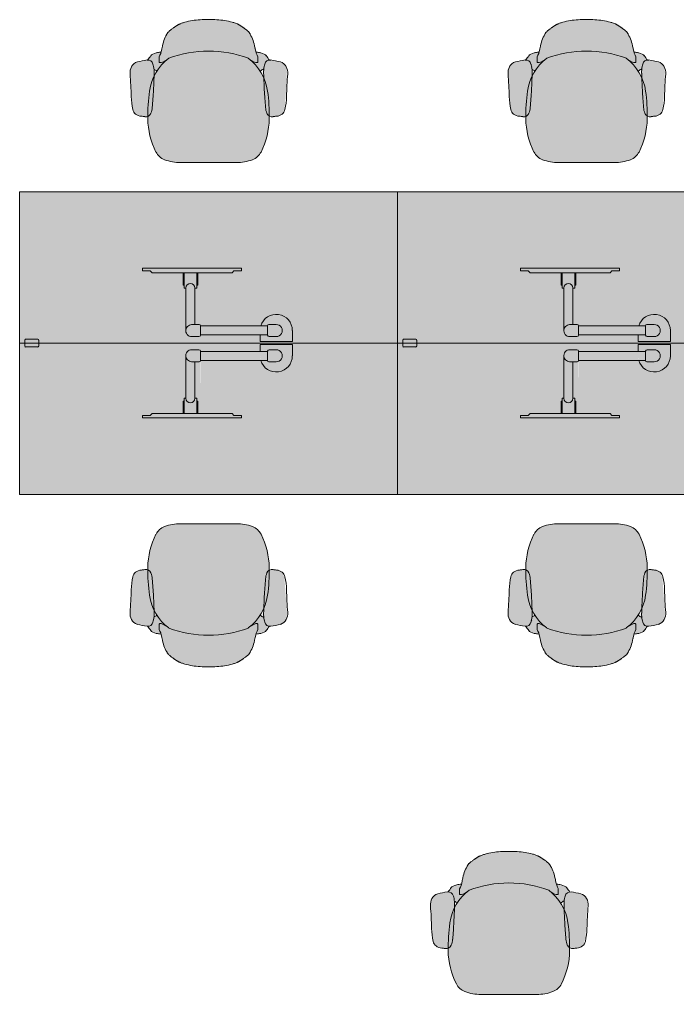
# Model space of a CAD drawing. Header units: inches. Extents: x 46946 to 48441, y 40324 to 42003.
# Drawn here: x 47555.8 to 47660.2, y 41123.6 to 41278.4 of the extents above; entities that cross this region are included whole.
import ezdxf

# ---------------------------------------------------------------- set-up
doc = ezdxf.new("R2010")
doc.units = ezdxf.units.IN
doc.header["$MEASUREMENT"] = 0
doc.layers.add('I-FURN', color=30, linetype='Continuous', lineweight=9)
doc.layers.add('I-FURN-PNLS', color=30, linetype='Continuous', lineweight=9)

# ---------------------------------------------------------------- blocks, each defined once
blk = doc.blocks.new('WORKSTATIONS_BENCH- SINGLE - 5 X 2 FT FT - WORKSTATIONS_BENCH- SINGLE - 5 X 2 FT FT-648372-Level 06 - Furniture')
at = {"layer": 'I-FURN-PNLS', "transparency": 33554534}
h = blk.add_hatch(color=155, dxfattribs=at)
h.paths.add_polyline_path([(-29.98, -12.18), (-29.15, -12.18), (-29.15, -11.69), (-29.02, -11.57), (-27.07, -11.57), (-26.94, -11.69), (-26.94, -12.18), (30.02, -12.18), (30.02, 11.82), (-29.98, 11.82), (-29.98, -11.95)])
h.paths.add_polyline_path([(9.39, -11.94), (8.2, -11.94), (8.2, -10.85), (-1.25, -10.89), (-1.28, -11.02), (-1.5, -11.14), (-2.86, -11.11), (-3.09, -11.02), (-3.28, -10.88), (-3.43, -10.7), (-3.57, -10.32), (-3.58, -10.25), (-3.57, -10.01), (-3.57, -3.44), (-3.84, -3.44), (-3.84, -2.99), (-4.02, -2.99), (-4.02, -1.01), (-8.95, -1.01), (-9.24, -0.7), (-10.44, -0.7), (-10.44, -0.3), (5.26, -0.3), (5.26, -0.7), (4.06, -0.7), (3.76, -1.01), (-1.68, -1.01), (-1.68, -2.99), (-1.84, -2.99), (-1.84, -3.44), (-2.13, -3.44), (-2.13, -9.22), (-1.45, -9.22), (-1.26, -9.37), (-1.25, -9.43), (8.32, -9.43), (8.54, -8.89), (8.95, -8.36), (9.48, -7.95), (10.1, -7.69), (10.76, -7.6), (11.43, -7.69), (12.07, -7.96), (12.58, -8.36), (12.98, -8.89), (13.24, -9.5), (13.33, -10.17), (13.33, -11.94), (11.82, -11.94)])
h = blk.add_hatch(color=155, dxfattribs=at)
h.paths.add_polyline_path([(-27.07, -12.18), (-26.94, -12.18), (-26.94, -11.69), (-27.07, -11.57), (-29.02, -11.57), (-29.15, -11.69), (-29.15, -12.18), (-29.02, -12.18)])
h.paths.add_polyline_path([(8.32, -9.43), (-1.25, -9.43), (-1.26, -9.37), (-1.45, -9.22), (-2.13, -9.22), (-2.13, -3.44), (-1.84, -3.44), (-1.84, -2.99), (-1.68, -2.99), (-1.68, -1.01), (3.76, -1.01), (4.06, -0.7), (5.26, -0.7), (5.26, -0.3), (-10.44, -0.3), (-10.44, -0.7), (-9.24, -0.7), (-8.95, -1.01), (-4.02, -1.01), (-4.02, -2.99), (-3.84, -2.99), (-3.84, -3.44), (-3.57, -3.44), (-3.54, -10.48), (-3.43, -10.7), (-3.28, -10.88), (-3.09, -11.02), (-2.86, -11.11), (-2.63, -11.14), (-1.5, -11.14), (-1.26, -10.96), (-1.2, -10.85), (8.2, -10.85), (8.2, -10.17), (8.29, -9.5)])
h.paths.add_polyline_path([(8.2, -11.94), (13.33, -11.94), (13.33, -10.17), (13.24, -9.5), (12.98, -8.89), (12.58, -8.36), (12.05, -7.95), (11.43, -7.69), (10.76, -7.6), (10.1, -7.69), (9.39, -8.02), (8.95, -8.36), (8.54, -8.89), (8.33, -9.43), (9.39, -9.43), (9.6, -9.22), (10.97, -9.24), (11.19, -9.32), (11.39, -9.45), (11.55, -9.62), (11.66, -9.82), (11.72, -10.17), (11.72, -10.3), (11.66, -10.53), (11.45, -10.85), (11.39, -10.91), (11.19, -11.04), (10.97, -11.12), (10.51, -11.14), (9.52, -11.11), (9.35, -10.85), (8.2, -10.85), (8.2, -11.14)])
blk.add_hatch(color=155, dxfattribs=at).paths.add_polyline_path([(10.51, -11.14), (11, -11.11), (11.22, -11.03), (11.49, -10.8), (11.57, -10.72), (11.67, -10.51), (11.72, -10.17), (11.72, -10.05), (11.66, -9.82), (11.55, -9.62), (11.36, -9.43), (11.19, -9.32), (10.97, -9.24), (10.74, -9.22), (9.55, -9.23), (9.39, -9.43), (8.32, -9.43), (8.28, -9.58), (8.2, -10.17), (8.2, -10.85), (9.39, -10.89), (9.58, -11.13), (9.64, -11.14)])
at = {"layer": 'I-FURN'}
for p, q in [((-29.98, -12.18), (-29.98, 11.82)), ((30.02, 11.82), (-29.98, 11.82)), ((30.02, -12.18), (30.02, 11.82)), ((-10.44, -0.3), (-3.84, -0.3)), ((-10.44, -0.7), (-10.44, -0.3)), ((-9.24, -0.7), (-10.44, -0.7)), ((-8.95, -1.01), (-9.24, -0.7)), ((3.76, -1.01), (-8.95, -1.01)), ((-4.02, -1.01), (-4.02, -2.99)), ((-3.84, -0.3), (5.26, -0.3)), ((-3.84, -1.01), (-3.84, -3.44)), ((-1.84, -3.44), (-1.84, -1.01)), ((-1.68, -2.99), (-1.68, -1.01)), ((3.76, -1.01), (4.06, -0.7)), ((4.06, -0.7), (5.26, -0.7)), ((5.26, -0.7), (5.26, -0.3)), ((-4.02, -2.99), (-3.84, -2.99)), ((-3.84, -2.99), (-3.84, -3.44)), ((-1.84, -2.99), (-1.68, -2.99)), ((-1.84, -3.44), (-1.84, -2.99)), ((-3.84, -3.44), (-3.57, -3.44)), ((-3.84, -3.44), (-3.57, -3.44)), ((-3.57, -3.44), (-3.57, -10.01)), ((-2.13, -3.44), (-1.84, -3.44)), ((-2.13, -3.44), (-1.84, -3.44)), ((-2.13, -9.22), (-2.13, -3.44)), ((-1.45, -9.22), (-2.66, -9.22)), ((10.74, -9.22), (9.6, -9.22)), ((-1.25, -10.85), (-1.25, -9.42)), ((9.39, -9.43), (-1.25, -9.43)), ((9.39, -10.85), (9.39, -9.43)), ((13.33, -11.94), (13.33, -10.17)), ((-29.98, -12.18), (30.02, -12.18)), ((-26.94, -12.18), (-29.15, -12.18)), ((-29.15, -12.18), (-29.15, -12.68)), ((-26.94, -12.67), (-26.94, -12.18)), ((-2.63, -11.14), (-1.5, -11.14)), ((-1.25, -10.89), (-1.25, -10.85)), ((-1.25, -10.85), (9.39, -10.85)), ((8.2, -10.85), (8.2, -11.94)), ((8.2, -11.94), (13.33, -11.94)), ((9.39, -10.85), (9.39, -10.89)), ((9.64, -11.14), (10.77, -11.14)), ((-27.07, -12.79), (-29.02, -12.79))]:
    blk.add_line(p, q, dxfattribs=at)
for centre, radius, start, end in [((-2.85, -3.43), 0.719, 360, 179.9998), ((10.76, -10.17), 2.56, 360, 163.2225), ((-2.63, -10.18), 0.959, 91.7625, 180), ((-1.45, -9.43), 0.207, 0.7151, 90), ((9.6, -9.43), 0.207, 90, 179.2849), ((10.77, -10.18), 0.959, 270, 91.7625), ((-2.63, -10.18), 0.959, 169.5208, 270), ((-1.5, -10.89), 0.25, 270, 0), ((9.64, -10.89), 0.25, 180, 270), ((-29.02, -12.66), 0.134, 187.5429, 270), ((-27.07, -12.67), 0.123, 270, 0)]:
    blk.add_arc(centre, radius, start, end, dxfattribs=at)
blk = doc.blocks.new('Steelcase - Seating - SILQ - Task Chair - Task Chair-648411-Level 06 - Furniture')
at = {"layer": 'I-FURN', "transparency": 33554534}
blk.add_hatch(color=155, dxfattribs=at).paths.add_polyline_path([(-4.51, -20.26), (4.83, -20.21), (5.86, -20.08), (6.89, -19.8), (7.44, -19.51), (7.9, -19.1), (8.24, -18.59), (8.94, -16.89), (9.38, -15.11), (9.54, -12.92), (9.44, -12.88), (9.28, -12.76), (9.15, -12.62), (9.06, -12.44), (8.88, -11.85), (8.8, -11.09), (8.6, -7.98), (8.53, -6.58), (7.77, -5.27), (6.74, -4.11), (7.18, -4.34), (7.5, -4.41), (7.68, -4.38), (7.74, -4.28), (7.73, -3.46), (7.48, -2.89), (7.43, -2.7), (7.29, -2.02), (6.98, -0.88), (6.49, 0.17), (6.06, 0.7), (5.1, 1.39), (4.67, 1.66), (3.93, 1.95), (3.68, 2.02), (2.47, 2.29), (1.23, 2.42), (-0.09, 2.44), (-1.42, 2.41), (-2.66, 2.28), (-4.11, 1.94), (-4.36, 1.86), (-4.85, 1.65), (-5.68, 1.11), (-6.25, 0.69), (-6.42, 0.52), (-6.79, -0.07), (-7.17, -0.89), (-7.87, -3.36), (-7.93, -3.48), (-7.92, -4.34), (-7.84, -4.4), (-7.47, -4.37), (-7.08, -4.2), (-6.88, -4.11), (-8.14, -5.52), (-8.74, -6.62), (-8.84, -8.9), (-9.05, -11.69), (-9.09, -11.99), (-9.34, -12.62), (-9.47, -12.76), (-9.73, -12.97), (-9.73, -13.28), (-9.57, -15.11), (-9.03, -17.14), (-8.43, -18.59), (-8.08, -19.1), (-7.63, -19.51), (-7.08, -19.8), (-5.82, -20.15), (-4.75, -20.24)])
h = blk.add_hatch(color=155, dxfattribs=at)
h.paths.add_polyline_path([(9.82, -12.98), (10.57, -12.9), (10.89, -12.85), (11.2, -12.73), (11.48, -12.55), (11.68, -12.35), (11.83, -12.11), (11.92, -11.85), (12.09, -10.82), (12.21, -8.73), (12.35, -5.79), (12.27, -5.4), (12.12, -5.04), (11.95, -4.78), (11.71, -4.55), (11.48, -4.4), (11.2, -4.29), (10.43, -4.11), (9.49, -3.91), (9.07, -3.29), (8.94, -3.17), (8.49, -2.94), (7.85, -2.78), (7.44, -2.76), (7.69, -3.36), (7.74, -3.48), (7.73, -4.38), (7.65, -4.52), (7.44, -4.84), (8.11, -5.73), (8.55, -5.46), (8.54, -6.19), (8.58, -6.66), (8.8, -7.07), (9.28, -8.92), (9.51, -11.58), (9.58, -12.93), (9.74, -12.97)])
h.paths.add_polyline_path([(-10.01, -12.98), (-9.72, -12.9), (-9.66, -10.82), (-9.42, -8.73), (-8.99, -7.07), (-8.74, -6.62), (-8.72, -5.47), (-8.29, -5.72), (-7.64, -4.83), (-7.93, -4.31), (-7.93, -3.48), (-7.67, -2.88), (-7.67, -2.75), (-8.37, -2.85), (-8.93, -3.05), (-9.26, -3.29), (-9.72, -3.97), (-9.84, -3.98), (-10.62, -4.11), (-11.67, -4.4), (-11.92, -4.57), (-12.14, -4.78), (-12.3, -5.04), (-12.45, -5.4), (-12.53, -5.79), (-12.54, -6.19), (-12.16, -11.51), (-12.1, -11.85), (-12.01, -12.11), (-11.86, -12.35), (-11.67, -12.55), (-11.39, -12.73), (-11.08, -12.85), (-10.2, -12.97)])
h.paths.add_polyline_path([(7.44, -4.84), (7.65, -4.42), (7.26, -4.38), (6.98, -4.27), (6.73, -4.11), (6.8, -4.2), (7.42, -4.82)])
h.paths.add_polyline_path([(-7.63, -4.84), (-6.93, -4.12), (-7.37, -4.36), (-7.75, -4.42), (-7.86, -4.45), (-7.64, -4.83)])
h = blk.add_hatch(color=155, dxfattribs=at)
h.paths.add_polyline_path([(9.54, -12.92), (9.47, -10.82), (9.24, -8.73), (8.8, -7.07), (8.55, -6.62), (8.65, -8.9), (8.86, -11.69), (8.91, -11.99), (9.15, -12.62), (9.28, -12.76), (9.5, -12.9)])
h.paths.add_polyline_path([(-9.72, -12.92), (-9.63, -12.88), (-9.47, -12.76), (-9.34, -12.62), (-9.24, -12.44), (-9.07, -11.85), (-8.99, -11.09), (-8.79, -7.98), (-8.76, -6.66), (-8.99, -7.07), (-9.47, -8.92), (-9.69, -11.58), (-9.72, -12.9)])
h.paths.add_polyline_path([(7.74, -3.48), (7.74, -3.46), (7.48, -2.87), (7.68, -3.36), (7.74, -3.48)])
at = {"layer": 'I-FURN'}
for centre, radius, start, end in [((-0.09, -20.56), 18, 69.4451, 110.5549), ((-10.98, -5.73), 1.5, 105.7059, 152.2941), ((-8.48, -14.64), 10.75, 97.3177, 105.7059), ((-9.74, -4.82), 0.846, 12.4048, 97.3177), ((-1.75, -9.95), 7.79, 126.7734, 172.2814), ((-5.8, -3.95), 3.18, 192.4048, 199.3604), ((-1.83, -3.88), 6.11, 176.2191, 184.2434), ((-7.83, -4.3), 0.102, 199.8344, 260.915), ((1.56, -9.95), 7.79, 7.7186, 53.2266), ((7.64, -4.3), 0.102, 279.085, 340.1656), ((1.64, -3.88), 6.11, 355.7566, 3.9669), ((5.74, -3.95), 3.18, 340.6396, 347.5952), ((9.67, -4.82), 0.846, 82.6823, 167.5952), ((8.41, -14.64), 10.75, 74.2941, 82.6823), ((10.92, -5.73), 1.5, 27.7059, 74.2941), ((-10.42, -6.03), 2.13, 152.2941, 184.3386), ((-87.86, -11.9), 75.53, 1.6101, 4.3386), ((-102.47, -3.68), 93.78, 356.9144, 358.5478), ((-13.74, -5.93), 5.02, 358.5478, 10.6207), ((13.67, -5.93), 5.02, 169.3793, 181.4522), ((102.41, -3.68), 93.78, 181.4522, 183.0856), ((10.35, -6.03), 2.13, 355.6614, 27.7059), ((87.79, -11.9), 75.53, 175.6614, 178.3899), ((19.82, -12.87), 29.55, 172.2814, 180.7952), ((-102.47, -3.68), 93.78, 355.2127, 356.9144), ((102.41, -3.68), 93.78, 183.0856, 184.7873), ((-20, -12.87), 29.55, 359.2048, 7.7186), ((-1.15, -9.46), 11.21, 181.6101, 192.2777), ((1.09, -9.46), 11.21, 347.7223, 358.3899), ((-10.9, -11.59), 1.23, 192.2777, 231.609), ((-12.18, -11.24), 3.17, 337.7324, 355.2127), ((12.11, -11.24), 3.17, 184.7873, 202.2676), ((10.84, -11.59), 1.23, 308.391, 347.7223), ((-10.64, -11.26), 1.65, 231.609, 266.0679), ((-11.1, -17.87), 4.98, 79.6543, 86.0679), ((-10.05, -12.12), 0.87, 259.6543, 337.7324), ((2.36, -13.12), 12.1, 180.7952, 206.8776), ((-2.55, -13.12), 12.1, 333.1224, 359.2048), ((9.99, -12.12), 0.87, 202.2676, 280.3457), ((11.04, -17.87), 4.98, 93.9321, 100.3457), ((10.58, -11.26), 1.65, 273.9321, 308.391), ((-6.19, -17.45), 2.51, 206.8776, 249.163), ((-4.58, -13.21), 7.05, 249.163, 270.519), ((4.39, -13.21), 7.05, 269.481, 290.8371), ((6, -17.45), 2.51, 290.8371, 333.1224), ((-0.09, -507.92), 487.68, 89.481, 90.519)]:
    blk.add_arc(centre, radius, start, end, dxfattribs=at)
for centre, major_axis, ratio, start_param, end_param in [((-0.2, 3.49), (28.79, 9.03), 0.010331, 4.564035, 4.581348), ((-0.71, -7.45), (-10.64, 0.7), 0.925972, 4.839435, 5.073674), ((-0.08, -11.33), (20.03, 0.02), 0.687917, 1.504672, 1.636921), ((0.55, -7.49), (10.62, 0.82), 0.930689, 1.201333, 1.435697), ((0, 3.46), (-28.77, 8.96), 0.009137, 1.701913, 1.719348), ((23.52, -30.28), (-29.39, 31.43), 0.327463, 0.094859, 0.239413), ((-5.58, 9.82), (1.64, 10.17), 0.132764, 3.457864, 3.498777), ((-2.96, 1.77), (3.74, 1.89), 0.219181, 2.633608, 2.828822), ((-3.58, 0.95), (3.03, 0.94), 0.299058, 2.408761, 2.677493), ((3.36, 0.85), (-3.06, 0.83), 0.32018, 3.59429, 3.863104), ((2.71, 1.67), (-3.79, 1.78), 0.23057, 3.448453, 3.64277), ((5.37, 9.84), (-1.66, 10.17), 0.132165, 2.784215, 2.824821), ((-22.94, -30.91), (28.54, 32.14), 0.323278, 6.035145, 6.180385), ((-6.26, -3.51), (3.1, 0), 0.292872, 2.323479, 2.899857), ((-5.96, -5.95), (-3.56, 2.33), 0.616322, 5.556595, 5.775142), ((-17.81, 18.18), (-9.26, 22.23), 0.214326, 3.295947, 3.46791), ((0.14, 18), (7.65, 22.04), 0.066957, 2.734521, 2.757866), ((-0.4, 18.01), (-7.72, 22.03), 0.068073, 3.525099, 3.547557), ((18.05, 17.99), (9.7, 22.01), 0.218965, 2.819686, 2.991471), ((5.77, -5.95), (3.56, 2.33), 0.616322, 0.508043, 0.726591), ((6.07, -3.51), (3.1, 0), 0.292872, 0.241735, 0.818114), ((76.45, -8.64), (87.63, 0), 0.292872, 2.93157, 2.958572), ((-4.53, 5.87), (3.43, 10.24), 0.253674, 3.183675, 3.495228), ((4.34, 5.87), (-3.43, 10.24), 0.253674, 2.787957, 3.09951), ((-76.63, -8.64), (87.63, 0), 0.292872, 0.181004, 0.210023), ((-9.83, -10.71), (-1.99, 5.57), 0.743639, 5.495294, 5.596168), ((9.64, -10.71), (1.99, 5.57), 0.743639, 0.657586, 0.787892)]:
    blk.add_ellipse(centre, major_axis=major_axis, ratio=ratio, start_param=start_param, end_param=end_param, dxfattribs=at)
for points, knots in [([(-4.36, 1.86), (-4.45, 1.83), (-4.57, 1.78), (-4.73, 1.71), (-4.85, 1.65), (-4.97, 1.58), (-5.08, 1.52), (-5.17, 1.46), (-5.24, 1.41), (-5.29, 1.38), (-5.34, 1.34), (-5.41, 1.3), (-5.49, 1.24), (-5.59, 1.17), (-5.71, 1.08), (-5.86, 0.98), (-5.97, 0.9), (-6.03, 0.86)], [0, 0, 0, 0, 0.125, 0.1875, 0.25, 0.3125, 0.375, 0.4375, 0.46875, 0.5, 0.53125, 0.5625, 0.625, 0.6875, 0.75, 0.875, 1, 1, 1, 1]), ([(5.84, 0.87), (5.79, 0.91), (5.68, 0.99), (5.53, 1.09), (5.4, 1.18), (5.31, 1.25), (5.22, 1.31), (5.16, 1.35), (5.1, 1.39), (5.05, 1.42), (4.98, 1.47), (4.89, 1.53), (4.78, 1.59), (4.67, 1.66), (4.55, 1.71), (4.39, 1.79), (4.26, 1.84), (4.18, 1.87)], [0, 0, 0, 0, 0.125, 0.25, 0.3125, 0.375, 0.4375, 0.46875, 0.5, 0.53125, 0.5625, 0.625, 0.6875, 0.75, 0.8125, 0.875, 1, 1, 1, 1])]:
    blk.add_open_spline(points, degree=3, knots=knots, dxfattribs=at)
blk = doc.blocks.new('WORKSTATIONS_BENCH- SINGLE - 5 X 2 FT FT - WORKSTATIONS_BENCH- SINGLE - 5 X 2 FT FT-V67-Level 06 - Furniture')
at = {"layer": 'I-FURN-PNLS', "transparency": 33554534}
h = blk.add_hatch(color=155, dxfattribs=at)
h.paths.add_polyline_path([(-10.6, -11.82), (30.02, -11.82), (30.02, 12.18), (-26.94, 12.18), (-26.94, 11.69), (-27.07, 11.57), (-29.02, 11.57), (-29.15, 11.69), (-29.15, 12.18), (-29.98, 12.18), (-29.98, -11.82)])
h.paths.add_polyline_path([(5.26, 0.3), (-10.44, 0.3), (-10.44, 0.7), (-9.24, 0.7), (-8.95, 1.01), (-4.02, 1.01), (-4.02, 2.99), (-3.84, 2.99), (-3.84, 3.44), (-3.57, 3.44), (-3.54, 10.48), (-3.43, 10.7), (-3.28, 10.88), (-3.09, 11.02), (-2.86, 11.11), (-2.63, 11.14), (-1.5, 11.14), (-1.26, 10.96), (-1.25, 10.85), (8.2, 10.85), (8.2, 11.94), (13.33, 11.94), (13.33, 10.17), (13.24, 9.5), (12.98, 8.89), (12.58, 8.36), (12.05, 7.95), (11.43, 7.69), (10.76, 7.6), (10.1, 7.69), (9.39, 8.02), (8.95, 8.36), (8.54, 8.89), (8.29, 9.43), (-1.25, 9.43), (-1.25, 1.01), (3.76, 1.01), (4.06, 0.7), (5.26, 0.7)])
h.paths.add_polyline_path([(-1.25, 1.01), (-1.26, 9.37), (-1.45, 9.22), (-2.13, 9.22), (-2.13, 3.44), (-1.84, 3.44), (-1.84, 2.99), (-1.68, 2.99), (-1.68, 1.01)])
h = blk.add_hatch(color=155, dxfattribs=at)
h.paths.add_polyline_path([(5.26, 0.3), (5.26, 0.7), (4.06, 0.7), (3.76, 1.01), (-1.68, 1.01), (-1.68, 2.99), (-1.84, 2.99), (-1.88, 3.44), (-2.13, 3.44), (-2.13, 9.22), (-1.45, 9.22), (-1.25, 9.43), (8.32, 9.43), (8.28, 9.58), (8.2, 10.17), (8.2, 10.85), (-1.25, 10.89), (-1.28, 11.02), (-1.5, 11.14), (-2.86, 11.11), (-3.09, 11.02), (-3.28, 10.88), (-3.43, 10.7), (-3.57, 10.32), (-3.58, 10.25), (-3.57, 10.01), (-3.57, 3.44), (-3.84, 3.44), (-3.84, 2.99), (-4.02, 2.99), (-4.02, 1.01), (-8.95, 1.01), (-9.24, 0.7), (-10.44, 0.7), (-10.44, 0.3), (4.06, 0.3)])
h.paths.add_polyline_path([(10.76, 7.6), (11.43, 7.69), (12.05, 7.95), (12.58, 8.36), (12.98, 8.89), (13.24, 9.5), (13.33, 10.17), (13.33, 11.94), (8.2, 11.94), (8.2, 10.85), (9.39, 10.89), (9.58, 11.13), (9.64, 11.14), (11, 11.11), (11.22, 11.03), (11.49, 10.8), (11.57, 10.72), (11.67, 10.51), (11.72, 10.17), (11.72, 10.05), (11.66, 9.82), (11.55, 9.62), (11.36, 9.43), (11.19, 9.32), (10.97, 9.24), (10.74, 9.22), (9.55, 9.23), (9.39, 9.43), (8.32, 9.43), (8.54, 8.89), (8.95, 8.36), (9.48, 7.95), (10.1, 7.69)])
h.paths.add_polyline_path([(-29.02, 11.57), (-27.07, 11.57), (-26.94, 11.69), (-26.94, 12.18), (-29.15, 12.18), (-29.15, 11.69)])
blk.add_hatch(color=155, dxfattribs=at).paths.add_polyline_path([(9.6, 9.22), (10.97, 9.24), (11.19, 9.32), (11.39, 9.45), (11.55, 9.62), (11.66, 9.82), (11.72, 10.17), (11.72, 10.3), (11.66, 10.53), (11.45, 10.85), (11.39, 10.91), (11.19, 11.04), (10.97, 11.12), (10.51, 11.14), (9.52, 11.11), (9.35, 10.85), (8.2, 10.85), (8.2, 10.17), (8.33, 9.43), (9.39, 9.43), (9.55, 9.23)])
at = {"layer": 'I-FURN'}
for p, q in [((-29.15, 12.18), (-29.15, 12.68)), ((-27.07, 12.79), (-29.02, 12.79)), ((-26.94, 12.67), (-26.94, 12.18)), ((-29.98, 12.18), (-29.98, -11.82)), ((-29.98, 12.18), (30.02, 12.18)), ((-26.94, 12.18), (-29.15, 12.18)), ((-2.63, 11.14), (-1.5, 11.14)), ((-1.25, 10.89), (-1.25, 10.85)), ((-1.25, 10.85), (-1.25, 9.42)), ((-1.25, 10.85), (9.39, 10.85)), ((8.2, 10.85), (8.2, 11.94)), ((8.2, 11.94), (13.33, 11.94)), ((9.39, 10.85), (9.39, 10.89)), ((9.39, 10.85), (9.39, 9.43)), ((9.64, 11.14), (10.77, 11.14)), ((13.33, 11.94), (13.33, 10.17)), ((30.02, 12.18), (30.02, -11.82)), ((-3.57, 3.44), (-3.57, 10.01)), ((9.39, 9.43), (-1.25, 9.43)), ((-1.45, 9.22), (-2.66, 9.22)), ((-2.13, 9.22), (-2.13, 3.44)), ((10.74, 9.22), (9.6, 9.22)), ((-3.84, 3.44), (-3.57, 3.44)), ((-3.84, 2.99), (-3.84, 3.44)), ((-3.84, 1.01), (-3.84, 3.44)), ((-3.84, 3.44), (-3.57, 3.44)), ((-2.13, 3.44), (-1.84, 3.44)), ((-2.13, 3.44), (-1.84, 3.44)), ((-1.84, 3.44), (-1.84, 2.99)), ((-1.84, 3.44), (-1.84, 1.01)), ((-4.02, 2.99), (-3.84, 2.99)), ((-4.02, 1.01), (-4.02, 2.99)), ((-1.84, 2.99), (-1.68, 2.99)), ((-1.68, 2.99), (-1.68, 1.01)), ((-10.44, 0.7), (-10.44, 0.3)), ((-9.24, 0.7), (-10.44, 0.7)), ((-10.44, 0.3), (-3.84, 0.3)), ((-8.95, 1.01), (-9.24, 0.7)), ((3.76, 1.01), (-8.95, 1.01)), ((-3.84, 0.3), (5.26, 0.3)), ((3.76, 1.01), (4.06, 0.7)), ((4.06, 0.7), (5.26, 0.7)), ((5.26, 0.7), (5.26, 0.3)), ((30.02, -11.82), (-29.98, -11.82))]:
    blk.add_line(p, q, dxfattribs=at)
for centre, radius, start, end in [((-29.02, 12.66), 0.134, 90, 172.4571), ((-27.07, 12.67), 0.123, 0, 90), ((-2.63, 10.18), 0.959, 90, 190.4792), ((-1.5, 10.89), 0.25, 0, 90), ((9.64, 10.89), 0.25, 90, 180), ((10.77, 10.18), 0.959, 268.2375, 90), ((-2.63, 10.18), 0.959, 180, 268.2375), ((-1.45, 9.43), 0.207, 270, 359.2849), ((10.76, 10.17), 2.56, 196.7775, 0), ((9.6, 9.43), 0.207, 180.7151, 270), ((-2.85, 3.43), 0.719, 180.0002, 0)]:
    blk.add_arc(centre, radius, start, end, dxfattribs=at)
blk = doc.blocks.new('Steelcase - Seating - SILQ - Task Chair - Task Chair-V60-Level 06 - Furniture')
at = {"layer": 'I-FURN', "transparency": 33554534}
blk.add_hatch(color=155, dxfattribs=at).paths.add_polyline_path([(-0.09, -2.44), (1.23, -2.42), (2.47, -2.29), (3.93, -1.95), (4.18, -1.87), (4.67, -1.66), (5.5, -1.12), (6.06, -0.7), (6.23, -0.53), (6.6, 0.06), (6.98, 0.88), (7.57, 3.16), (7.74, 3.5), (7.73, 4.34), (7.65, 4.4), (7.29, 4.38), (6.89, 4.2), (6.69, 4.11), (7.95, 5.52), (8.55, 6.62), (8.65, 8.9), (8.86, 11.69), (8.91, 11.99), (9.15, 12.62), (9.28, 12.76), (9.54, 12.97), (9.55, 13.28), (9.38, 15.11), (8.94, 16.89), (8.24, 18.59), (7.9, 19.1), (7.44, 19.51), (6.89, 19.8), (5.63, 20.15), (4.32, 20.26), (-4.75, 20.24), (-5.82, 20.15), (-7.08, 19.8), (-7.63, 19.51), (-8.08, 19.1), (-8.43, 18.59), (-9.13, 16.89), (-9.57, 15.11), (-9.72, 12.92), (-9.63, 12.88), (-9.47, 12.76), (-9.34, 12.62), (-9.24, 12.44), (-9.06, 11.8), (-8.99, 11.09), (-8.79, 7.98), (-8.72, 6.58), (-7.95, 5.27), (-6.93, 4.11), (-7.37, 4.34), (-7.68, 4.41), (-7.87, 4.38), (-7.92, 4.31), (-7.93, 3.48), (-7.67, 2.89), (-7.61, 2.72), (-7.17, 0.89), (-6.68, -0.16), (-6.42, -0.52), (-6.03, -0.86), (-5.29, -1.38), (-4.85, -1.65), (-3.99, -1.98), (-3.87, -2.02), (-2.66, -2.28), (-1.42, -2.41)])
h = blk.add_hatch(color=155, dxfattribs=at)
h.paths.add_polyline_path([(-7.63, 4.84), (-7.83, 4.42), (-7.44, 4.38), (-7.17, 4.27), (-6.92, 4.11), (-6.99, 4.2), (-7.61, 4.82)])
h.paths.add_polyline_path([(-7.67, 2.75), (-7.63, 2.76), (-7.76, 3.16), (-7.93, 3.48), (-7.92, 4.38), (-7.83, 4.52), (-7.63, 4.84), (-8.3, 5.73), (-8.74, 5.46), (-8.72, 6.19), (-8.76, 6.66), (-8.99, 7.07), (-9.47, 8.92), (-9.69, 11.58), (-9.75, 12.93), (-9.96, 12.98), (-10.01, 12.98), (-10.76, 12.9), (-11.08, 12.85), (-11.39, 12.73), (-11.67, 12.55), (-11.86, 12.35), (-12.01, 12.11), (-12.11, 11.8), (-12.28, 10.82), (-12.4, 8.73), (-12.53, 5.79), (-12.45, 5.4), (-12.3, 5.04), (-12.14, 4.78), (-11.92, 4.57), (-11.67, 4.4), (-11.38, 4.29), (-10.06, 4.01), (-9.72, 3.97), (-9.26, 3.29), (-8.99, 3.09), (-8.67, 2.94), (-8.03, 2.78), (-7.75, 2.76)])
h.paths.add_polyline_path([(7.48, 2.75), (8.18, 2.85), (8.8, 3.09), (9.07, 3.29), (9.54, 3.97), (9.66, 3.98), (10.43, 4.11), (11.48, 4.4), (11.73, 4.57), (12.03, 4.91), (12.12, 5.04), (12.27, 5.4), (12.35, 5.79), (12.35, 6.19), (11.97, 11.51), (11.92, 11.85), (11.83, 12.11), (11.68, 12.35), (11.48, 12.55), (11.2, 12.73), (10.89, 12.85), (10.02, 12.97), (9.74, 12.97), (9.54, 12.9), (9.47, 10.82), (9.24, 8.73), (8.8, 7.07), (8.55, 6.62), (8.51, 5.49), (8.1, 5.72), (7.44, 4.84), (7.75, 4.31), (7.74, 3.46), (7.48, 2.87), (7.46, 2.76)])
h.paths.add_polyline_path([(6.65, 4.06), (7.18, 4.36), (7.48, 4.42), (7.67, 4.45), (7.42, 4.82), (6.71, 4.11)])
h = blk.add_hatch(color=155, dxfattribs=at)
h.paths.add_polyline_path([(7.44, 2.76), (7.58, 3.16), (7.46, 2.83), (7.44, 2.77)])
h.paths.add_polyline_path([(-7.63, 2.76), (-7.63, 2.77), (-7.65, 2.82)])
h.paths.add_polyline_path([(-7.76, 3.15), (-7.76, 3.16), (-7.76, 3.15)])
h.paths.add_polyline_path([(8.55, 6.62), (8.8, 7.07), (9.28, 8.92), (9.51, 11.58), (9.49, 12.9), (9.44, 12.88), (9.28, 12.76), (9.15, 12.62), (9.06, 12.44), (8.88, 11.8), (8.8, 11.09), (8.6, 7.98), (8.55, 6.73)])
h.paths.add_polyline_path([(-8.74, 6.62), (-8.84, 8.9), (-9.05, 11.69), (-9.09, 11.99), (-9.34, 12.62), (-9.47, 12.76), (-9.72, 12.89), (-9.66, 10.82), (-9.42, 8.73), (-8.99, 7.07), (-8.76, 6.66)])
at = {"layer": 'I-FURN'}
for centre, radius, start, end in [((-4.58, 13.21), 7.05, 89.481, 110.837), ((-0.09, 507.92), 487.68, 269.481, 270.519), ((4.39, 13.21), 7.05, 69.1629, 90.519), ((2.36, 13.12), 12.1, 153.1224, 179.2048), ((-6.19, 17.45), 2.51, 110.837, 153.1224), ((6, 17.45), 2.51, 26.8776, 69.1629), ((-2.55, 13.12), 12.1, 0.7952, 26.8776), ((-10.9, 11.59), 1.23, 128.391, 167.7223), ((-10.64, 11.26), 1.65, 93.9321, 128.391), ((-11.1, 17.87), 4.98, 273.9321, 280.3457), ((-10.05, 12.12), 0.87, 22.2676, 100.3457), ((19.82, 12.87), 29.55, 179.2048, 187.7186), ((-12.18, 11.24), 3.17, 4.7873, 22.2676), ((12.11, 11.24), 3.17, 157.7324, 175.2127), ((9.99, 12.12), 0.87, 79.6543, 157.7324), ((-20, 12.87), 29.55, 352.2814, 0.7952), ((11.04, 17.87), 4.98, 259.6543, 266.0679), ((10.58, 11.26), 1.65, 51.609, 86.0679), ((10.84, 11.59), 1.23, 12.2777, 51.609), ((-1.15, 9.46), 11.21, 167.7223, 178.3899), ((-102.47, 3.68), 93.78, 3.0856, 4.7873), ((102.41, 3.68), 93.78, 175.2127, 176.9144), ((1.09, 9.46), 11.21, 1.6101, 12.2777), ((-87.86, 11.9), 75.53, 355.6614, 358.3899), ((87.79, 11.9), 75.53, 181.6101, 184.3386), ((-1.75, 9.95), 7.79, 187.7186, 233.2266), ((-102.47, 3.68), 93.78, 1.4522, 3.0856), ((1.56, 9.95), 7.79, 306.7734, 352.2814), ((102.41, 3.68), 93.78, 176.9144, 178.5478), ((-10.42, 6.03), 2.13, 175.6614, 207.7059), ((-10.98, 5.73), 1.5, 207.7059, 254.2941), ((-5.8, 3.95), 3.18, 160.6396, 167.5952), ((-13.74, 5.93), 5.02, 349.3793, 1.4522), ((13.67, 5.93), 5.02, 178.5478, 190.6207), ((5.74, 3.95), 3.18, 12.4048, 19.3604), ((10.92, 5.73), 1.5, 285.7059, 332.2941), ((10.35, 6.03), 2.13, 332.2941, 4.3386), ((-8.48, 14.64), 10.75, 254.2941, 262.6823), ((-9.74, 4.82), 0.846, 262.6823, 347.5952), ((-1.83, 3.88), 6.11, 175.7566, 183.7809), ((-7.83, 4.3), 0.102, 99.085, 160.1656), ((-0.09, 20.56), 18, 249.4451, 290.5549), ((7.64, 4.3), 0.102, 19.8344, 80.915), ((1.64, 3.88), 6.11, 356.0331, 4.2434), ((9.67, 4.82), 0.846, 192.4048, 277.3177), ((8.41, 14.64), 10.75, 277.3177, 285.7059)]:
    blk.add_arc(centre, radius, start, end, dxfattribs=at)
for centre, major_axis, ratio, start_param, end_param in [((-9.83, 10.71), (1.99, 5.57), 0.743639, 3.82861, 3.929484), ((9.64, 10.71), (-1.99, 5.57), 0.743639, 2.353701, 2.484006), ((76.45, 8.64), (87.63, 0), 0.292872, 3.324613, 3.351616), ((-6.26, 3.51), (3.1, 0), 0.292872, 3.383328, 3.959706), ((-17.81, -18.18), (9.26, 22.23), 0.214326, 5.956868, 6.128831), ((-4.53, -5.87), (-3.43, 10.24), 0.253674, 5.92955, 6.241103), ((4.34, -5.87), (3.43, 10.24), 0.253674, 0.042083, 0.353636), ((18.05, -17.99), (-9.7, 22.01), 0.218965, 0.150122, 0.321906), ((6.07, 3.51), (3.1, 0), 0.292872, 5.465072, 6.04145), ((-76.63, 8.64), (87.63, 0), 0.292872, 6.073162, 6.102181), ((-5.96, 5.95), (3.56, 2.33), 0.616322, 3.649636, 3.868183), ((0.14, -18), (-7.65, 22.04), 0.066957, 0.383726, 0.407072), ((23.52, 30.28), (29.39, 31.43), 0.327463, 2.90218, 3.046734), ((-22.94, 30.91), (-28.54, 32.14), 0.323278, 3.244393, 3.389632), ((-0.4, -18.01), (7.72, 22.03), 0.068073, 5.877221, 5.899679), ((5.77, 5.95), (-3.56, 2.33), 0.616322, 2.415002, 2.63355), ((-5.58, -9.82), (-1.64, 10.17), 0.132764, 5.926001, 5.966914), ((-2.96, -1.77), (-3.74, 1.89), 0.219181, 0.312771, 0.507984), ((-3.58, -0.95), (-3.03, 0.94), 0.299058, 0.4641, 0.732832), ((3.36, -0.85), (3.06, 0.83), 0.32018, 5.561674, 5.830488), ((2.71, -1.67), (3.79, 1.78), 0.23057, 5.782008, 5.976325), ((5.37, -9.84), (1.66, 10.17), 0.132165, 0.316772, 0.357378), ((-0.2, -3.49), (-28.79, 9.03), 0.010331, 4.84343, 4.860743), ((-0.71, 7.45), (10.64, 0.7), 0.925972, 4.351104, 4.585343), ((-0.08, 11.33), (-20.03, 0.02), 0.687917, 1.504672, 1.636921), ((0.55, 7.49), (-10.62, 0.82), 0.930689, 1.705896, 1.940259), ((0, -3.46), (28.77, 8.96), 0.009137, 1.422245, 1.43968)]:
    blk.add_ellipse(centre, major_axis=major_axis, ratio=ratio, start_param=start_param, end_param=end_param, dxfattribs=at)
for points, knots in [([(-4.36, -1.86), (-4.45, -1.83), (-4.57, -1.78), (-4.73, -1.71), (-4.85, -1.65), (-4.97, -1.58), (-5.08, -1.52), (-5.17, -1.46), (-5.24, -1.41), (-5.29, -1.38), (-5.34, -1.34), (-5.41, -1.3), (-5.49, -1.24), (-5.59, -1.17), (-5.71, -1.08), (-5.86, -0.98), (-5.97, -0.9), (-6.03, -0.86)], [0, 0, 0, 0, 0.125, 0.1875, 0.25, 0.3125, 0.375, 0.4375, 0.46875, 0.5, 0.53125, 0.5625, 0.625, 0.6875, 0.75, 0.875, 1, 1, 1, 1]), ([(5.84, -0.87), (5.79, -0.91), (5.68, -0.99), (5.53, -1.09), (5.4, -1.18), (5.31, -1.25), (5.22, -1.31), (5.16, -1.35), (5.1, -1.39), (5.05, -1.42), (4.98, -1.47), (4.89, -1.53), (4.78, -1.59), (4.67, -1.66), (4.55, -1.71), (4.39, -1.79), (4.26, -1.84), (4.18, -1.87)], [0, 0, 0, 0, 0.125, 0.25, 0.3125, 0.375, 0.4375, 0.46875, 0.5, 0.53125, 0.5625, 0.625, 0.6875, 0.75, 0.8125, 0.875, 1, 1, 1, 1])]:
    blk.add_open_spline(points, degree=3, knots=knots, dxfattribs=at)
blk = doc.blocks.new('Steelcase - Seating - SILQ - Task Chair - Task Chair-V109-Level 06 - Furniture')
at = {"layer": 'I-FURN', "transparency": 33554534}
blk.add_hatch(color=155, dxfattribs=at).paths.add_polyline_path([(-4.51, -20.26), (4.83, -20.21), (5.63, -20.15), (6.89, -19.8), (7.44, -19.51), (7.9, -19.1), (8.24, -18.59), (8.94, -16.89), (9.38, -15.11), (9.54, -12.92), (9.44, -12.88), (9.28, -12.76), (9.15, -12.62), (9.06, -12.44), (8.88, -11.85), (8.8, -11.09), (8.6, -7.98), (8.53, -6.58), (7.77, -5.27), (6.74, -4.11), (7.18, -4.34), (7.5, -4.41), (7.68, -4.38), (7.74, -4.28), (7.73, -3.46), (7.48, -2.89), (7.43, -2.7), (7.14, -1.45), (6.98, -0.88), (6.49, 0.17), (6.06, 0.7), (5.1, 1.39), (4.67, 1.66), (3.93, 1.95), (3.68, 2.02), (2.47, 2.29), (1.23, 2.42), (-0.09, 2.44), (-1.42, 2.41), (-2.66, 2.28), (-4.11, 1.94), (-4.36, 1.86), (-4.85, 1.65), (-5.68, 1.11), (-6.25, 0.69), (-6.42, 0.52), (-6.79, -0.07), (-7.17, -0.89), (-7.76, -3.16), (-7.93, -3.48), (-7.92, -4.34), (-7.84, -4.4), (-7.47, -4.37), (-7.08, -4.2), (-6.88, -4.11), (-8.14, -5.52), (-8.74, -6.62), (-8.84, -8.9), (-9.05, -11.69), (-9.09, -11.99), (-9.34, -12.62), (-9.47, -12.76), (-9.73, -12.97), (-9.73, -13.28), (-9.57, -15.11), (-9.13, -16.89), (-8.43, -18.59), (-8.08, -19.1), (-7.63, -19.51), (-7.08, -19.8), (-5.82, -20.15), (-4.75, -20.24)])
h = blk.add_hatch(color=155, dxfattribs=at)
h.paths.add_polyline_path([(-10.01, -12.98), (-9.72, -12.9), (-9.66, -10.82), (-9.42, -8.73), (-8.99, -7.07), (-8.74, -6.62), (-8.72, -5.47), (-8.29, -5.72), (-7.64, -4.83), (-7.93, -4.31), (-7.93, -3.48), (-7.67, -2.88), (-7.67, -2.75), (-8.37, -2.85), (-8.99, -3.09), (-9.26, -3.29), (-9.72, -3.97), (-10.06, -4.01), (-10.62, -4.11), (-11.67, -4.4), (-11.92, -4.57), (-12.14, -4.78), (-12.3, -5.04), (-12.45, -5.4), (-12.53, -5.79), (-12.54, -6.19), (-12.16, -11.51), (-12.1, -11.85), (-12.01, -12.11), (-11.86, -12.35), (-11.67, -12.55), (-11.39, -12.73), (-11.08, -12.85), (-10.2, -12.97)])
h.paths.add_polyline_path([(9.82, -12.98), (10.57, -12.9), (10.89, -12.85), (11.2, -12.73), (11.48, -12.55), (11.68, -12.35), (11.83, -12.11), (11.92, -11.85), (12.09, -10.82), (12.21, -8.73), (12.35, -5.79), (12.27, -5.4), (12.12, -5.04), (11.95, -4.78), (11.73, -4.57), (11.48, -4.4), (11.2, -4.29), (9.86, -4.01), (9.54, -3.97), (9.07, -3.29), (8.8, -3.09), (8.49, -2.94), (7.85, -2.78), (7.44, -2.76), (7.58, -3.16), (7.74, -3.48), (7.73, -4.38), (7.65, -4.52), (7.44, -4.84), (8.11, -5.73), (8.55, -5.46), (8.54, -6.19), (8.58, -6.66), (8.8, -7.07), (9.28, -8.92), (9.51, -11.58), (9.58, -12.93), (9.74, -12.97)])
h.paths.add_polyline_path([(-7.63, -4.84), (-6.93, -4.12), (-7.37, -4.36), (-7.69, -4.42), (-7.86, -4.45), (-7.64, -4.83)])
h.paths.add_polyline_path([(7.44, -4.84), (7.65, -4.42), (7.26, -4.38), (6.98, -4.27), (6.73, -4.11), (6.8, -4.2), (7.42, -4.82)])
h = blk.add_hatch(color=155, dxfattribs=at)
h.paths.add_polyline_path([(-9.72, -12.92), (-9.63, -12.88), (-9.47, -12.76), (-9.34, -12.62), (-9.24, -12.44), (-9.07, -11.85), (-8.99, -11.09), (-8.79, -7.98), (-8.76, -6.66), (-8.99, -7.07), (-9.47, -8.92), (-9.69, -11.58), (-9.72, -12.9)])
h.paths.add_polyline_path([(9.54, -12.92), (9.47, -10.82), (9.24, -8.73), (8.8, -7.07), (8.55, -6.62), (8.65, -8.9), (8.86, -11.69), (8.91, -11.99), (9.15, -12.62), (9.28, -12.76), (9.5, -12.9)])
h.paths.add_polyline_path([(7.74, -3.48), (7.74, -3.46), (7.48, -2.87), (7.57, -3.16), (7.74, -3.48)])
at = {"layer": 'I-FURN'}
for centre, radius, start, end in [((-0.09, -20.56), 18, 69.4451, 110.5549), ((-10.98, -5.73), 1.5, 105.7059, 152.2941), ((-8.48, -14.64), 10.75, 97.3177, 105.7059), ((-9.74, -4.82), 0.846, 12.4048, 97.3177), ((-1.75, -9.95), 7.79, 126.7734, 172.2814), ((-5.8, -3.95), 3.18, 192.4048, 199.3604), ((-1.83, -3.88), 6.11, 176.2191, 184.2434), ((-7.83, -4.3), 0.102, 199.8344, 260.915), ((1.56, -9.95), 7.79, 7.7186, 53.2266), ((7.64, -4.3), 0.102, 279.085, 340.1656), ((1.64, -3.88), 6.11, 355.7566, 3.9669), ((5.74, -3.95), 3.18, 340.6396, 347.5952), ((9.67, -4.82), 0.846, 82.6823, 167.5952), ((8.41, -14.64), 10.75, 74.2941, 82.6823), ((10.92, -5.73), 1.5, 27.7059, 74.2941), ((-10.42, -6.03), 2.13, 152.2941, 184.3386), ((-87.86, -11.9), 75.53, 1.6101, 4.3386), ((-102.47, -3.68), 93.78, 356.9144, 358.5478), ((-13.74, -5.93), 5.02, 358.5478, 10.6207), ((13.67, -5.93), 5.02, 169.3793, 181.4522), ((102.41, -3.68), 93.78, 181.4522, 183.0856), ((10.35, -6.03), 2.13, 355.6614, 27.7059), ((87.79, -11.9), 75.53, 175.6614, 178.3899), ((19.82, -12.87), 29.55, 172.2814, 180.7952), ((-102.47, -3.68), 93.78, 355.2127, 356.9144), ((102.41, -3.68), 93.78, 183.0856, 184.7873), ((-20, -12.87), 29.55, 359.2048, 7.7186), ((-1.15, -9.46), 11.21, 181.6101, 192.2777), ((1.09, -9.46), 11.21, 347.7223, 358.3899), ((-10.9, -11.59), 1.23, 192.2777, 231.609), ((-12.18, -11.24), 3.17, 337.7324, 355.2127), ((12.11, -11.24), 3.17, 184.7873, 202.2676), ((10.84, -11.59), 1.23, 308.391, 347.7223), ((-10.64, -11.26), 1.65, 231.609, 266.0679), ((-11.1, -17.87), 4.98, 79.6543, 86.0679), ((-10.05, -12.12), 0.87, 259.6543, 337.7324), ((2.36, -13.12), 12.1, 180.7952, 206.8776), ((-2.55, -13.12), 12.1, 333.1224, 359.2048), ((9.99, -12.12), 0.87, 202.2676, 280.3457), ((11.04, -17.87), 4.98, 93.9321, 100.3457), ((10.58, -11.26), 1.65, 273.9321, 308.391), ((-6.19, -17.45), 2.51, 206.8776, 249.163), ((-4.58, -13.21), 7.05, 249.163, 270.519), ((4.39, -13.21), 7.05, 269.481, 290.8371), ((6, -17.45), 2.51, 290.8371, 333.1224), ((-0.09, -507.92), 487.68, 89.481, 90.519)]:
    blk.add_arc(centre, radius, start, end, dxfattribs=at)
for centre, major_axis, ratio, start_param, end_param in [((-0.2, 3.49), (28.79, 9.03), 0.010331, 4.564035, 4.581348), ((-0.71, -7.45), (-10.64, 0.7), 0.925972, 4.839435, 5.073674), ((-0.08, -11.33), (20.03, 0.02), 0.687917, 1.504672, 1.636921), ((0.55, -7.49), (10.62, 0.82), 0.930689, 1.201333, 1.435697), ((0, 3.46), (-28.77, 8.96), 0.009137, 1.701913, 1.719348), ((23.52, -30.28), (-29.39, 31.43), 0.327463, 0.094859, 0.239413), ((-5.58, 9.82), (1.64, 10.17), 0.132764, 3.457864, 3.498777), ((-2.96, 1.77), (3.74, 1.89), 0.219181, 2.633608, 2.828822), ((-3.58, 0.95), (3.03, 0.94), 0.299058, 2.408761, 2.677493), ((3.36, 0.85), (-3.06, 0.83), 0.32018, 3.59429, 3.863104), ((2.71, 1.67), (-3.79, 1.78), 0.23057, 3.448453, 3.64277), ((5.37, 9.84), (-1.66, 10.17), 0.132165, 2.784215, 2.824821), ((-22.94, -30.91), (28.54, 32.14), 0.323278, 6.035145, 6.180385), ((-6.26, -3.51), (3.1, 0), 0.292872, 2.323479, 2.899857), ((-5.96, -5.95), (-3.56, 2.33), 0.616322, 5.556595, 5.775142), ((-17.81, 18.18), (-9.26, 22.23), 0.214326, 3.295947, 3.46791), ((0.14, 18), (7.65, 22.04), 0.066957, 2.734521, 2.757866), ((-0.4, 18.01), (-7.72, 22.03), 0.068073, 3.525099, 3.547557), ((18.05, 17.99), (9.7, 22.01), 0.218965, 2.819686, 2.991471), ((5.77, -5.95), (3.56, 2.33), 0.616322, 0.508043, 0.726591), ((6.07, -3.51), (3.1, 0), 0.292872, 0.241735, 0.818114), ((76.45, -8.64), (87.63, 0), 0.292872, 2.93157, 2.958572), ((-4.53, 5.87), (3.43, 10.24), 0.253674, 3.183675, 3.495228), ((4.34, 5.87), (-3.43, 10.24), 0.253674, 2.787957, 3.09951), ((-76.63, -8.64), (87.63, 0), 0.292872, 0.181004, 0.210023), ((-9.83, -10.71), (-1.99, 5.57), 0.743639, 5.495294, 5.596168), ((9.64, -10.71), (1.99, 5.57), 0.743639, 0.657586, 0.787892)]:
    blk.add_ellipse(centre, major_axis=major_axis, ratio=ratio, start_param=start_param, end_param=end_param, dxfattribs=at)
for points, knots in [([(-4.36, 1.86), (-4.45, 1.83), (-4.57, 1.78), (-4.73, 1.71), (-4.85, 1.65), (-4.97, 1.58), (-5.08, 1.52), (-5.17, 1.46), (-5.24, 1.41), (-5.29, 1.38), (-5.34, 1.34), (-5.41, 1.3), (-5.49, 1.24), (-5.59, 1.17), (-5.71, 1.08), (-5.86, 0.98), (-5.97, 0.9), (-6.03, 0.86)], [0, 0, 0, 0, 0.125, 0.1875, 0.25, 0.3125, 0.375, 0.4375, 0.46875, 0.5, 0.53125, 0.5625, 0.625, 0.6875, 0.75, 0.875, 1, 1, 1, 1]), ([(5.84, 0.87), (5.79, 0.91), (5.68, 0.99), (5.53, 1.09), (5.4, 1.18), (5.31, 1.25), (5.22, 1.31), (5.16, 1.35), (5.1, 1.39), (5.05, 1.42), (4.98, 1.47), (4.89, 1.53), (4.78, 1.59), (4.67, 1.66), (4.55, 1.71), (4.39, 1.79), (4.26, 1.84), (4.18, 1.87)], [0, 0, 0, 0, 0.125, 0.25, 0.3125, 0.375, 0.4375, 0.46875, 0.5, 0.53125, 0.5625, 0.625, 0.6875, 0.75, 0.8125, 0.875, 1, 1, 1, 1])]:
    blk.add_open_spline(points, degree=3, knots=knots, dxfattribs=at)
blk = doc.blocks.new('Steelcase - Seating - SILQ - Task Chair - Task Chair-V59-Level 06 - Furniture')
at = {"layer": 'I-FURN', "transparency": 33554534}
blk.add_hatch(color=155, dxfattribs=at).paths.add_polyline_path([(-0.09, -2.44), (1.23, -2.42), (2.84, -2.21), (3.93, -1.95), (4.18, -1.87), (4.67, -1.66), (5.5, -1.12), (6.06, -0.7), (6.23, -0.53), (6.6, 0.06), (6.98, 0.88), (7.57, 3.16), (7.74, 3.5), (7.73, 4.34), (7.65, 4.4), (7.29, 4.38), (6.89, 4.2), (6.69, 4.11), (7.95, 5.52), (8.55, 6.62), (8.65, 8.9), (8.86, 11.69), (8.91, 11.99), (9.15, 12.62), (9.28, 12.76), (9.54, 12.97), (9.55, 13.28), (9.38, 15.11), (8.94, 16.89), (8.24, 18.59), (7.9, 19.1), (7.44, 19.51), (6.89, 19.8), (5.63, 20.15), (4.32, 20.26), (-4.75, 20.24), (-5.82, 20.15), (-7.08, 19.8), (-7.63, 19.51), (-8.08, 19.1), (-8.43, 18.59), (-9.13, 16.89), (-9.57, 15.11), (-9.72, 12.92), (-9.63, 12.88), (-9.47, 12.76), (-9.34, 12.62), (-9.24, 12.44), (-9.06, 11.8), (-8.99, 11.09), (-8.79, 7.98), (-8.72, 6.58), (-7.95, 5.27), (-6.93, 4.11), (-7.37, 4.34), (-7.68, 4.41), (-7.87, 4.38), (-7.92, 4.31), (-7.93, 3.48), (-7.67, 2.89), (-7.61, 2.72), (-7.17, 0.89), (-6.68, -0.16), (-6.42, -0.52), (-6.03, -0.86), (-5.29, -1.38), (-4.85, -1.65), (-3.99, -1.98), (-3.87, -2.02), (-2.66, -2.28), (-1.42, -2.41)])
h = blk.add_hatch(color=155, dxfattribs=at)
h.paths.add_polyline_path([(7.48, 2.75), (8.18, 2.85), (8.74, 3.05), (9.07, 3.29), (9.54, 3.97), (9.66, 3.98), (10.43, 4.11), (11.48, 4.4), (11.73, 4.57), (12.03, 4.91), (12.12, 5.04), (12.27, 5.4), (12.35, 5.79), (12.35, 6.19), (11.97, 11.51), (11.92, 11.85), (11.83, 12.11), (11.68, 12.35), (11.48, 12.55), (11.2, 12.73), (10.89, 12.85), (10.02, 12.97), (9.74, 12.97), (9.54, 12.9), (9.47, 10.82), (9.24, 8.73), (8.8, 7.07), (8.55, 6.62), (8.51, 5.49), (8.1, 5.72), (7.44, 4.84), (7.75, 4.31), (7.74, 3.46), (7.48, 2.87), (7.46, 2.76)])
h.paths.add_polyline_path([(-7.63, 4.84), (-7.83, 4.42), (-7.44, 4.38), (-7.17, 4.27), (-6.92, 4.11), (-6.99, 4.2), (-7.61, 4.82)])
h.paths.add_polyline_path([(-7.67, 2.75), (-7.63, 2.76), (-7.76, 3.16), (-7.93, 3.48), (-7.92, 4.38), (-7.83, 4.52), (-7.63, 4.84), (-8.3, 5.73), (-8.74, 5.46), (-8.72, 6.19), (-8.76, 6.66), (-8.99, 7.07), (-9.47, 8.92), (-9.69, 11.58), (-9.75, 12.93), (-9.96, 12.98), (-10.01, 12.98), (-10.76, 12.9), (-11.08, 12.85), (-11.39, 12.73), (-11.67, 12.55), (-11.86, 12.35), (-12.01, 12.11), (-12.11, 11.8), (-12.28, 10.82), (-12.4, 8.73), (-12.53, 5.79), (-12.45, 5.4), (-12.3, 5.04), (-12.14, 4.78), (-11.92, 4.57), (-11.67, 4.4), (-11.38, 4.29), (-10.62, 4.11), (-9.68, 3.91), (-9.26, 3.29), (-8.99, 3.09), (-8.67, 2.94), (-8.03, 2.78), (-7.75, 2.76)])
h.paths.add_polyline_path([(6.65, 4.06), (7.18, 4.36), (7.56, 4.42), (7.67, 4.45), (7.42, 4.82), (6.71, 4.11)])
h = blk.add_hatch(color=155, dxfattribs=at)
h.paths.add_polyline_path([(7.44, 2.76), (7.58, 3.16), (7.46, 2.83), (7.44, 2.77)])
h.paths.add_polyline_path([(-7.63, 2.76), (-7.63, 2.77), (-7.65, 2.82)])
h.paths.add_polyline_path([(-7.76, 3.15), (-7.76, 3.16), (-7.76, 3.15)])
h.paths.add_polyline_path([(-8.74, 6.62), (-8.86, 9.21), (-9.05, 11.69), (-9.09, 11.99), (-9.34, 12.62), (-9.47, 12.76), (-9.72, 12.89), (-9.66, 10.82), (-9.42, 8.73), (-8.99, 7.07), (-8.76, 6.66)])
h.paths.add_polyline_path([(8.55, 6.62), (8.8, 7.07), (9.28, 8.92), (9.51, 11.58), (9.49, 12.9), (9.44, 12.88), (9.28, 12.76), (9.15, 12.62), (9.06, 12.44), (8.88, 11.8), (8.8, 11.09), (8.6, 7.98), (8.55, 6.73)])
at = {"layer": 'I-FURN'}
for centre, radius, start, end in [((-4.58, 13.21), 7.05, 89.481, 110.837), ((-0.09, 507.92), 487.68, 269.481, 270.519), ((4.39, 13.21), 7.05, 69.1629, 90.519), ((2.36, 13.12), 12.1, 153.1224, 179.2048), ((-6.19, 17.45), 2.51, 110.837, 153.1224), ((6, 17.45), 2.51, 26.8776, 69.1629), ((-2.55, 13.12), 12.1, 0.7952, 26.8776), ((-10.9, 11.59), 1.23, 128.391, 167.7223), ((-10.64, 11.26), 1.65, 93.9321, 128.391), ((-11.1, 17.87), 4.98, 273.9321, 280.3457), ((-10.05, 12.12), 0.87, 22.2676, 100.3457), ((19.82, 12.87), 29.55, 179.2048, 187.7186), ((-12.18, 11.24), 3.17, 4.7873, 22.2676), ((12.11, 11.24), 3.17, 157.7324, 175.2127), ((9.99, 12.12), 0.87, 79.6543, 157.7324), ((-20, 12.87), 29.55, 352.2814, 0.7952), ((11.04, 17.87), 4.98, 259.6543, 266.0679), ((10.58, 11.26), 1.65, 51.609, 86.0679), ((10.84, 11.59), 1.23, 12.2777, 51.609), ((-1.15, 9.46), 11.21, 167.7223, 178.3899), ((-102.47, 3.68), 93.78, 3.0856, 4.7873), ((102.41, 3.68), 93.78, 175.2127, 176.9144), ((1.09, 9.46), 11.21, 1.6101, 12.2777), ((-87.86, 11.9), 75.53, 355.6614, 358.3899), ((87.79, 11.9), 75.53, 181.6101, 184.3386), ((-1.75, 9.95), 7.79, 187.7186, 233.2266), ((-102.47, 3.68), 93.78, 1.4522, 3.0856), ((1.56, 9.95), 7.79, 306.7734, 352.2814), ((102.41, 3.68), 93.78, 176.9144, 178.5478), ((-10.42, 6.03), 2.13, 175.6614, 207.7059), ((-10.98, 5.73), 1.5, 207.7059, 254.2941), ((-5.8, 3.95), 3.18, 160.6396, 167.5952), ((-13.74, 5.93), 5.02, 349.3793, 1.4522), ((13.67, 5.93), 5.02, 178.5478, 190.6207), ((5.74, 3.95), 3.18, 12.4048, 19.3604), ((10.92, 5.73), 1.5, 285.7059, 332.2941), ((10.35, 6.03), 2.13, 332.2941, 4.3386), ((-8.48, 14.64), 10.75, 254.2941, 262.6823), ((-9.74, 4.82), 0.846, 262.6823, 347.5952), ((-1.83, 3.88), 6.11, 175.7566, 183.7809), ((-7.83, 4.3), 0.102, 99.085, 160.1656), ((-0.09, 20.56), 18, 249.4451, 290.5549), ((7.64, 4.3), 0.102, 19.8344, 80.915), ((1.64, 3.88), 6.11, 356.0331, 4.2434), ((9.67, 4.82), 0.846, 192.4048, 277.3177), ((8.41, 14.64), 10.75, 277.3177, 285.7059)]:
    blk.add_arc(centre, radius, start, end, dxfattribs=at)
for centre, major_axis, ratio, start_param, end_param in [((-9.83, 10.71), (1.99, 5.57), 0.743639, 3.82861, 3.929484), ((9.64, 10.71), (-1.99, 5.57), 0.743639, 2.353701, 2.484006), ((76.45, 8.64), (87.63, 0), 0.292872, 3.324613, 3.351616), ((-6.26, 3.51), (3.1, 0), 0.292872, 3.383328, 3.959706), ((-17.81, -18.18), (9.26, 22.23), 0.214326, 5.956868, 6.128831), ((-4.53, -5.87), (-3.43, 10.24), 0.253674, 5.92955, 6.241103), ((4.34, -5.87), (3.43, 10.24), 0.253674, 0.042083, 0.353636), ((18.05, -17.99), (-9.7, 22.01), 0.218965, 0.150122, 0.321906), ((6.07, 3.51), (3.1, 0), 0.292872, 5.465072, 6.04145), ((-76.63, 8.64), (87.63, 0), 0.292872, 6.073162, 6.102181), ((-5.96, 5.95), (3.56, 2.33), 0.616322, 3.649636, 3.868183), ((0.14, -18), (-7.65, 22.04), 0.066957, 0.383726, 0.407072), ((23.52, 30.28), (29.39, 31.43), 0.327463, 2.90218, 3.046734), ((-22.94, 30.91), (-28.54, 32.14), 0.323278, 3.244393, 3.389632), ((-0.4, -18.01), (7.72, 22.03), 0.068073, 5.877221, 5.899679), ((5.77, 5.95), (-3.56, 2.33), 0.616322, 2.415002, 2.63355), ((-5.58, -9.82), (-1.64, 10.17), 0.132764, 5.926001, 5.966914), ((-2.96, -1.77), (-3.74, 1.89), 0.219181, 0.312771, 0.507984), ((-3.58, -0.95), (-3.03, 0.94), 0.299058, 0.4641, 0.732832), ((3.36, -0.85), (3.06, 0.83), 0.32018, 5.561674, 5.830488), ((2.71, -1.67), (3.79, 1.78), 0.23057, 5.782008, 5.976325), ((5.37, -9.84), (1.66, 10.17), 0.132165, 0.316772, 0.357378), ((-0.2, -3.49), (-28.79, 9.03), 0.010331, 4.84343, 4.860743), ((-0.71, 7.45), (10.64, 0.7), 0.925972, 4.351104, 4.585343), ((-0.08, 11.33), (-20.03, 0.02), 0.687917, 1.504672, 1.636921), ((0.55, 7.49), (-10.62, 0.82), 0.930689, 1.705896, 1.940259), ((0, -3.46), (28.77, 8.96), 0.009137, 1.422245, 1.43968)]:
    blk.add_ellipse(centre, major_axis=major_axis, ratio=ratio, start_param=start_param, end_param=end_param, dxfattribs=at)
for points, knots in [([(-4.36, -1.86), (-4.45, -1.83), (-4.57, -1.78), (-4.73, -1.71), (-4.85, -1.65), (-4.97, -1.58), (-5.08, -1.52), (-5.17, -1.46), (-5.24, -1.41), (-5.29, -1.38), (-5.34, -1.34), (-5.41, -1.3), (-5.49, -1.24), (-5.59, -1.17), (-5.71, -1.08), (-5.86, -0.98), (-5.97, -0.9), (-6.03, -0.86)], [0, 0, 0, 0, 0.125, 0.1875, 0.25, 0.3125, 0.375, 0.4375, 0.46875, 0.5, 0.53125, 0.5625, 0.625, 0.6875, 0.75, 0.875, 1, 1, 1, 1]), ([(5.84, -0.87), (5.79, -0.91), (5.68, -0.99), (5.53, -1.09), (5.4, -1.18), (5.31, -1.25), (5.22, -1.31), (5.16, -1.35), (5.1, -1.39), (5.05, -1.42), (4.98, -1.47), (4.89, -1.53), (4.78, -1.59), (4.67, -1.66), (4.55, -1.71), (4.39, -1.79), (4.26, -1.84), (4.18, -1.87)], [0, 0, 0, 0, 0.125, 0.25, 0.3125, 0.375, 0.4375, 0.46875, 0.5, 0.53125, 0.5625, 0.625, 0.6875, 0.75, 0.8125, 0.875, 1, 1, 1, 1])]:
    blk.add_open_spline(points, degree=3, knots=knots, dxfattribs=at)

msp = doc.modelspace()

# ---------------------------------------------------------------- block references
at = {"layer": 'I-FURN'}
for name, p in [('Steelcase - Seating - SILQ - Task Chair - Task Chair-V109-Level 06 - Furniture', (47585.85, 41275.95)), ('Steelcase - Seating - SILQ - Task Chair - Task Chair-648411-Level 06 - Furniture', (47645.85, 41275.95)), ('Steelcase - Seating - SILQ - Task Chair - Task Chair-V59-Level 06 - Furniture', (47585.85, 41178.11)), ('Steelcase - Seating - SILQ - Task Chair - Task Chair-V60-Level 06 - Furniture', (47645.85, 41178.11)), ('Steelcase - Seating - SILQ - Task Chair - Task Chair-648411-Level 06 - Furniture', (47633.53, 41143.91))]:
    msp.add_blockref(name, p, dxfattribs=at)
at = {"layer": 'I-FURN-PNLS'}
for name, p in [('WORKSTATIONS_BENCH- SINGLE - 5 X 2 FT FT - WORKSTATIONS_BENCH- SINGLE - 5 X 2 FT FT-648372-Level 06 - Furniture', (47585.74, 41239.21)), ('WORKSTATIONS_BENCH- SINGLE - 5 X 2 FT FT - WORKSTATIONS_BENCH- SINGLE - 5 X 2 FT FT-648372-Level 06 - Furniture', (47645.74, 41239.21)), ('WORKSTATIONS_BENCH- SINGLE - 5 X 2 FT FT - WORKSTATIONS_BENCH- SINGLE - 5 X 2 FT FT-V67-Level 06 - Furniture', (47585.74, 41214.85)), ('WORKSTATIONS_BENCH- SINGLE - 5 X 2 FT FT - WORKSTATIONS_BENCH- SINGLE - 5 X 2 FT FT-V67-Level 06 - Furniture', (47645.74, 41214.85))]:
    msp.add_blockref(name, p, dxfattribs=at)

doc.saveas('drawing.dxf')
